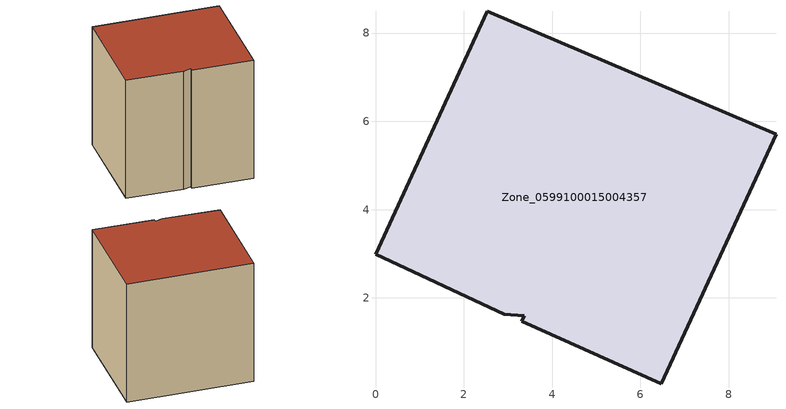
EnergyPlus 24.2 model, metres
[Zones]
Zone_0599100015004357
 floor ground (C_G): 3.31,1.47 3.37,1.59 2.92,1.64 0,2.99 2.53,8.49 9.07,5.71 6.48,0.06 z0.77
 wall outside (C_F): 9.07,5.71 2.53,8.49 0,2.99 2.92,1.64 3.37,1.59 3.31,1.47 6.48,0.06 9.07,5.71 z0.77:7.95
 roof outside (C_R): 3.37,1.59 3.31,1.47 6.48,0.06 9.07,5.71 2.53,8.49 0,2.99 2.92,1.64 z7.95
[BUILDING]
Pand.0599100015004357: North Axis=0; Terrain=City; Loads Convergence Tolerance Value=0.04; Temperature Convergence Tolerance Value=0.4; Solar Distribution=FullExterior; Maximum Number of Warmup Days=25; Minimum Number of Warmup Days=1
[Site:Location]
Rotterdam.The.Hague.AP_ZH_NLD Design_Conditions: Latitude=51.96; Longitude=4.45; Time Zone=1; Elevation=-4.5
[SITE:GROUNDTEMPERATURE:BUILDINGSURFACE]
18, 18, 18, 18, 18, 18, 18, 18, 18, 18, 18, 18
[MATERIAL] Thermal Absorptance=0.9; Solar Absorptance=0.7; Visible Absorptance=0.7
Name | Roughness | Thickness | Conductivity | Density | Specific Heat
G.TC.1965-1974 | MediumSmooth | 0.15 | 0.882353 | 540 | 1210
F.TC.1965-1974 | Rough | 0.3 | 0.697674 | 1920 | 840
R.TC.1965-1974 | MediumRough | 0.2 | 0.232558 | 1500 | 1000
[CONSTRUCTION]
C_G: G.TC.1965-1974
C_F: F.TC.1965-1974
C_R: R.TC.1965-1974
[ZONE]
Zone_0599100015004357: Type=1; Multiplier=1; Ceiling Height=Autocalculate; Volume=Autocalculate; Floor Area=autocalculate; Part of Total Floor Area=Yes
[ZONEINFILTRATION:DESIGNFLOWRATE]
Infil_Zone_0599100015004357: Zone or ZoneList or Space or SpaceList=Zone_0599100015004357; Schedule=AlwaysOn; Design Flow Rate Calculation Method=Flow/Area; Flow Rate per Floor Area=0.003; Constant Term Coefficient=1; Temperature Term Coefficient=0; Velocity Term Coefficient=0; Velocity Squared Term Coefficient=0
[HVACTEMPLATE:ZONE:IDEALLOADSAIRSYSTEM]
Zone_0599100015004357: Maximum Heating Supply Air Temperature=50; Minimum Cooling Supply Air Temperature=13; Maximum Heating Supply Air Humidity Ratio=0.0156; Minimum Cooling Supply Air Humidity Ratio=0.0077; Heating Limit=NoLimit; Cooling Limit=NoLimit; Dehumidification Control Type=ConstantSensibleHeatRatio; Cooling Sensible Heat Ratio=0.7; Dehumidification Setpoint=60; Humidification Control Type=None; Humidification Setpoint=30; Outdoor Air Method=None; Outdoor Air Flow Rate per Person=0.00944; Outdoor Air Flow Rate per Zone Floor Area=0; Outdoor Air Flow Rate per Zone=0; Demand Controlled Ventilation Type=None; Outdoor Air Economizer Type=NoEconomizer; Heat Recovery Type=None; Sensible Heat Recovery Effectiveness=0.7; Latent Heat Recovery Effectiveness=0.65
[ZONECONTROL:THERMOSTAT]
ThermostatControl_Zone_0599100015004357: Zone or ZoneList=Zone_0599100015004357; Control Type Schedule=DualSetpointControlType; Control 1=Thermostat_Zone_0599100015004357; Temperature Difference Between Cutout And Setpoint=0
[THERMOSTATSETPOINT:DUALSETPOINT]
Thermostat_Zone_0599100015004357: Heating Setpoint Temperature Schedule=HeatingSetpoint_Zone_0599100015004357; Cooling Setpoint Temperature Schedule=CoolingSetpoint_Zone_0599100015004357
[SCHEDULE:COMPACT]
HeatingSetpoint_Zone_0599100015004357: Through: 12/31, For: AllDays, Until: 24:00, 21
CoolingSetpoint_Zone_0599100015004357: Through: 12/31, For: AllDays, Until: 24:00, 24
DualSetpointControlType: Through: 12/31, For: AllDays, Until: 24:00, 4
AlwaysOn: Through: 12/31, For: AllDays, Until: 24:00, 1
